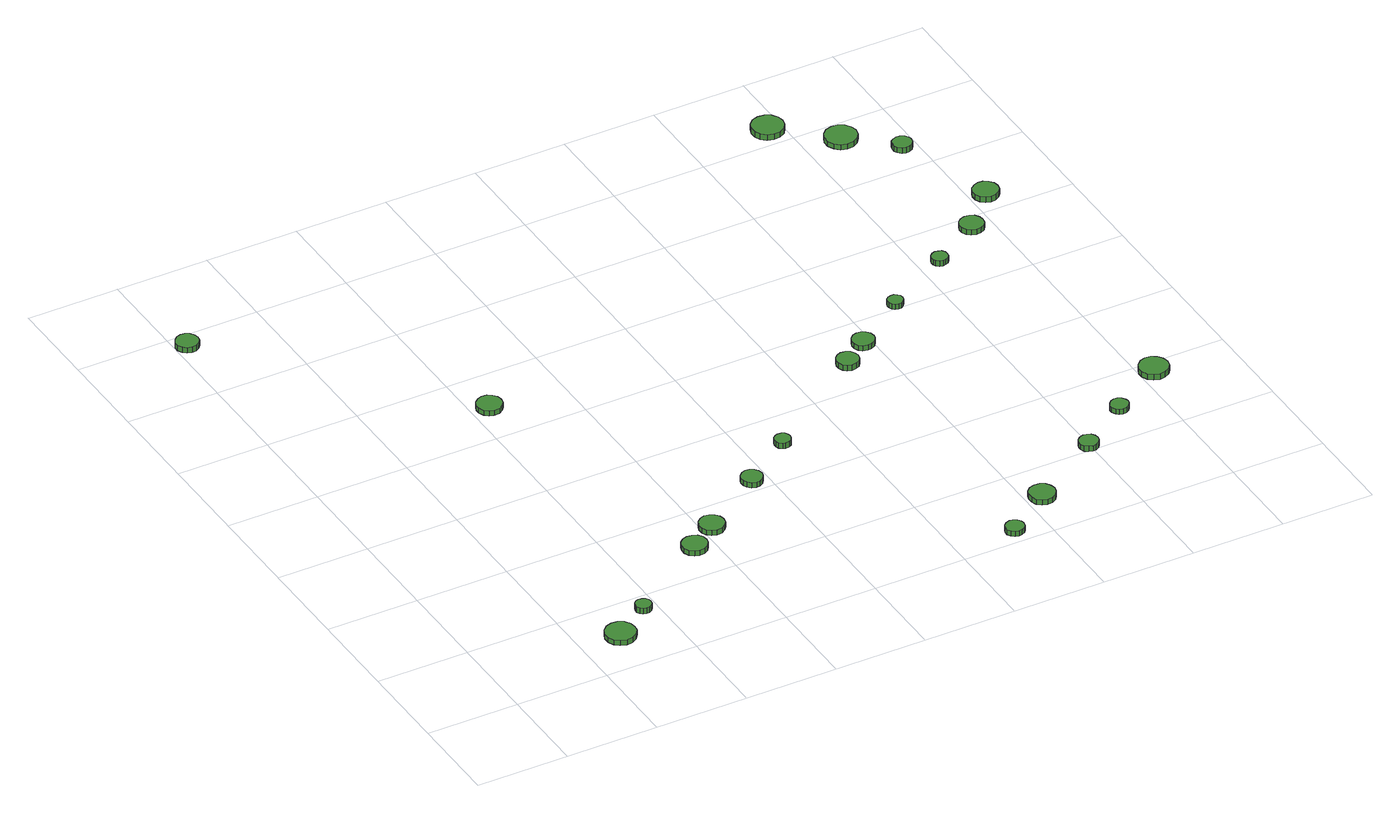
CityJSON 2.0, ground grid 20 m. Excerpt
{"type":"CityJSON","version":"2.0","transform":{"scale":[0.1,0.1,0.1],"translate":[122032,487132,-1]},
"CityObjects":{
"tree1":{"type":"SolitaryVegetationObject","attributes":{"function":"something"},"geometry":[{"type":"MultiSurface","lod":"1","boundaries":[[[0,1,2,3,4,5,6,7,8,9,10,11,12,13,14]],[[15,16,17,18,19,20,21,22,23,24,25,26,27,28,29]],[[0,29,28,1]],[[1,28,27,2]],[[2,27,26,3]],[[3,26,25,4]],[[4,25,24,5]],[[5,24,23,6]],[[6,23,22,7]],[[7,22,21,8]],[[8,21,20,9]],[[9,20,19,10]],[[10,19,18,11]],[[11,18,17,12]],[[12,17,16,13]],[[13,16,15,14]],[[14,15,29,0]]]}]},
"tree2":{"type":"SolitaryVegetationObject","attributes":{"function":"something"},"geometry":[{"type":"MultiSurface","lod":"1","boundaries":[[[30,31,32,33,34,35,36,37,38,39,40,41,42,43,44]],[[45,46,47,48,49,50,51,52,53,54,55,56,57,58,59]],[[30,59,58,31]],[[31,58,57,32]],[[32,57,56,33]],[[33,56,55,34]],[[34,55,54,35]],[[35,54,53,36]],[[36,53,52,37]],[[37,52,51,38]],[[38,51,50,39]],[[39,50,49,40]],[[40,49,48,41]],[[41,48,47,42]],[[42,47,46,43]],[[43,46,45,44]],[[44,45,59,30]]]}]},
"tree3":{"type":"SolitaryVegetationObject","attributes":{"function":"something"},"geometry":[{"type":"MultiSurface","lod":"1","boundaries":[[[60,61,62,63,64,65,66,67,68,69,70,71,72,73,74]],[[75,76,77,78,79,80,81,82,83,84,85,86,87,88,89]],[[60,89,88,61]],[[61,88,87,62]],[[62,87,86,63]],[[63,86,85,64]],[[64,85,84,65]],[[65,84,83,66]],[[66,83,82,67]],[[67,82,81,68]],[[68,81,80,69]],[[69,80,79,70]],[[70,79,78,71]],[[71,78,77,72]],[[72,77,76,73]],[[73,76,75,74]],[[74,75,89,60]]]}]},
"tree4":{"type":"SolitaryVegetationObject","attributes":{"function":"something"},"geometry":[{"type":"MultiSurface","lod":"1","boundaries":[[[90,91,92,93,94,95,96,97,98,99,100,101,102,103,104]],[[105,106,107,108,109,110,111,112,113,114,115,116,117,118,119]],[[90,119,118,91]],[[91,118,117,92]],[[92,117,116,93]],[[93,116,115,94]],[[94,115,114,95]],[[95,114,113,96]],[[96,113,112,97]],[[97,112,111,98]],[[98,111,110,99]],[[99,110,109,100]],[[100,109,108,101]],[[101,108,107,102]],[[102,107,106,103]],[[103,106,105,104]],[[104,105,119,90]]]}]},
"tree5":{"type":"SolitaryVegetationObject","attributes":{"function":"something"},"geometry":[{"type":"MultiSurface","lod":"1","boundaries":[[[120,121,122,123,124,125,126,127,128,129,130,131,132,133,134]],[[135,136,137,138,139,140,141,142,143,144,145,146,147,148,149]],[[120,149,148,121]],[[121,148,147,122]],[[122,147,146,123]],[[123,146,145,124]],[[124,145,144,125]],[[125,144,143,126]],[[126,143,142,127]],[[127,142,141,128]],[[128,141,140,129]],[[129,140,139,130]],[[130,139,138,131]],[[131,138,137,132]],[[132,137,136,133]],[[133,136,135,134]],[[134,135,149,120]]]}]},
"tree6":{"type":"SolitaryVegetationObject","attributes":{"function":"something"},"geometry":[{"type":"MultiSurface","lod":"1","boundaries":[[[150,151,152,153,154,155,156,157,158,159,160,161,162,163,164]],[[165,166,167,168,169,170,171,172,173,174,175,176,177,178,179]],[[150,179,178,151]],[[151,178,177,152]],[[152,177,176,153]],[[153,176,175,154]],[[154,175,174,155]],[[155,174,173,156]],[[156,173,172,157]],[[157,172,171,158]],[[158,171,170,159]],[[159,170,169,160]],[[160,169,168,161]],[[161,168,167,162]],[[162,167,166,163]],[[163,166,165,164]],[[164,165,179,150]]]}]},
"tree7":{"type":"SolitaryVegetationObject","attributes":{"function":"something"},"geometry":[{"type":"MultiSurface","lod":"1","boundaries":[[[180,181,182,183,184,185,186,187,188,189,190,191,192,193,194]],[[195,196,197,198,199,200,201,202,203,204,205,206,207,208,209]],[[180,209,208,181]],[[181,208,207,182]],[[182,207,206,183]],[[183,206,205,184]],[[184,205,204,185]],[[185,204,203,186]],[[186,203,202,187]],[[187,202,201,188]],[[188,201,200,189]],[[189,200,199,190]],[[190,199,198,191]],[[191,198,197,192]],[[192,197,196,193]],[[193,196,195,194]],[[194,195,209,180]]]}]},
"tree8":{"type":"SolitaryVegetationObject","attributes":{"function":"something"},"geometry":[{"type":"MultiSurface","lod":"1","boundaries":[[[210,211,212,213,214,215,216,217,218,219,220,221,222,223,224]],[[225,226,227,228,229,230,231,232,233,234,235,236,237,238,239]],[[210,239,238,211]],[[211,238,237,212]],[[212,237,236,213]],[[213,236,235,214]],[[214,235,234,215]],[[215,234,233,216]],[[216,233,232,217]],[[217,232,231,218]],[[218,231,230,219]],[[219,230,229,220]],[[220,229,228,221]],[[221,228,227,222]],[[222,227,226,223]],[[223,226,225,224]],[[224,225,239,210]]]}]},
"tree9":{"type":"SolitaryVegetationObject","attributes":{"function":"something"},"geometry":[{"type":"MultiSurface","lod":"1","boundaries":[[[240,241,242,243,244,245,246,247,248,249,250,251,252,253,254]],[[255,256,257,258,259,260,261,262,263,264,265,266,267,268,269]],[[240,269,268,241]],[[241,268,267,242]],[[242,267,266,243]],[[243,266,265,244]],[[244,265,264,245]],[[245,264,263,246]],[[246,263,262,247]],[[247,262,261,248]],[[248,261,260,249]],[[249,260,259,250]],[[250,259,258,251]],[[251,258,257,252]],[[252,257,256,253]],[[253,256,255,254]],[[254,255,269,240]]]}]},
"tree10":{"type":"SolitaryVegetationObject","attributes":{"function":"something"},"geometry":[{"type":"MultiSurface","lod":"1","boundaries":[[[270,271,272,273,274,275,276,277,278,279,280,281,282,283,284]],[[285,286,287,288,289,290,291,292,293,294,295,296,297,298,299]],[[270,299,298,271]],[[271,298,297,272]],[[272,297,296,273]],[[273,296,295,274]],[[274,295,294,275]],[[275,294,293,276]],[[276,293,292,277]],[[277,292,291,278]],[[278,291,290,279]],[[279,290,289,280]],[[280,289,288,281]],[[281,288,287,282]],[[282,287,286,283]],[[283,286,285,284]],[[284,285,299,270]]]}]},
"tree11":{"type":"SolitaryVegetationObject","attributes":{"function":"something"},"geometry":[{"type":"MultiSurface","lod":"1","boundaries":[[[300,301,302,303,304,305,306,307,308,309,310,311,312,313,314]],[[315,316,317,318,319,320,321,322,323,324,325,326,327,328,329]],[[300,329,328,301]],[[301,328,327,302]],[[302,327,326,303]],[[303,326,325,304]],[[304,325,324,305]],[[305,324,323,306]],[[306,323,322,307]],[[307,322,321,308]],[[308,321,320,309]],[[309,320,319,310]],[[310,319,318,311]],[[311,318,317,312]],[[312,317,316,313]],[[313,316,315,314]],[[314,315,329,300]]]}]},
"tree12":{"type":"SolitaryVegetationObject","attributes":{"function":"something"},"geometry":[{"type":"MultiSurface","lod":"1","boundaries":[[[330,331,332,333,334,335,336,337,338,339,340,341,342,343,344]],[[345,346,347,348,349,350,351,352,353,354,355,356,357,358,359]],[[330,359,358,331]],[[331,358,357,332]],[[332,357,356,333]],[[333,356,355,334]],[[334,355,354,335]],[[335,354,353,336]],[[336,353,352,337]],[[337,352,351,338]],[[338,351,350,339]],[[339,350,349,340]],[[340,349,348,341]],[[341,348,347,342]],[[342,347,346,343]],[[343,346,345,344]],[[344,345,359,330]]]}]},
"tree13":{"type":"SolitaryVegetationObject","attributes":{"function":"something"},"geometry":[{"type":"MultiSurface","lod":"1","boundaries":[[[360,361,362,363,364,365,366,367,368,369,370,371,372,373,374]],[[375,376,377,378,379,380,381,382,383,384,385,386,387,388,389]],[[360,389,388,361]],[[361,388,387,362]],[[362,387,386,363]],[[363,386,385,364]],[[364,385,384,365]],[[365,384,383,366]],[[366,383,382,367]],[[367,382,381,368]],[[368,381,380,369]],[[369,380,379,370]],[[370,379,378,371]],[[371,378,377,372]],[[372,377,376,373]],[[373,376,375,374]],[[374,375,389,360]]]}]},
"tree14":{"type":"SolitaryVegetationObject","attributes":{"function":"something"},"geometry":[{"type":"MultiSurface","lod":"1","boundaries":[[[390,391,392,393,394,395,396,397,398,399,400,401,402,403,404]],[[405,406,407,408,409,410,411,412,413,414,415,416,417,418,419]],[[390,419,418,391]],[[391,418,417,392]],[[392,417,416,393]],[[393,416,415,394]],[[394,415,414,395]],[[395,414,413,396]],[[396,413,412,397]],[[397,412,411,398]],[[398,411,410,399]],[[399,410,409,400]],[[400,409,408,401]],[[401,408,407,402]],[[402,407,406,403]],[[403,406,405,404]],[[404,405,419,390]]]}]},
"tree15":{"type":"SolitaryVegetationObject","attributes":{"function":"something"},"geometry":[{"type":"MultiSurface","lod":"1","boundaries":[[[420,421,422,423,424,425,426,427,428,429,430,431,432,433,434]],[[435,436,437,438,439,440,441,442,443,444,445,446,447,448,449]],[[420,449,448,421]],[[421,448,447,422]],[[422,447,446,423]],[[423,446,445,424]],[[424,445,444,425]],[[425,444,443,426]],[[426,443,442,427]],[[427,442,441,428]],[[428,441,440,429]],[[429,440,439,430]],[[430,439,438,431]],[[431,438,437,432]],[[432,437,436,433]],[[433,436,435,434]],[[434,435,449,420]]]}]},
"tree16":{"type":"SolitaryVegetationObject","attributes":{"function":"something"},"geometry":[{"type":"MultiSurface","lod":"1","boundaries":[[[450,451,452,453,454,455,456,457,458,459,460,461,462,463,464]],[[465,466,467,468,469,470,471,472,473,474,475,476,477,478,479]],[[450,479,478,451]],[[451,478,477,452]],[[452,477,476,453]],[[453,476,475,454]],[[454,475,474,455]],[[455,474,473,456]],[[456,473,472,457]],[[457,472,471,458]],[[458,471,470,459]],[[459,470,469,460]],[[460,469,468,461]],[[461,468,467,462]],[[462,467,466,463]],[[463,466,465,464]],[[464,465,479,450]]]}]},
"tree17":{"type":"SolitaryVegetationObject","attributes":{"function":"something"},"geometry":[{"type":"MultiSurface","lod":"1","boundaries":[[[480,481,482,483,484,485,486,487,488,489,490,491,492,493,494]],[[495,496,497,498,499,500,501,502,503,504,505,506,507,508,509]],[[480,509,508,481]],[[481,508,507,482]],[[482,507,506,483]],[[483,506,505,484]],[[484,505,504,485]],[[485,504,503,486]],[[486,503,502,487]],[[487,502,501,488]],[[488,501,500,489]],[[489,500,499,490]],[[490,499,498,491]],[[491,498,497,492]],[[492,497,496,493]],[[493,496,495,494]],[[494,495,509,480]]]}]},
"tree18":{"type":"SolitaryVegetationObject","attributes":{"function":"something"},"geometry":[{"type":"MultiSurface","lod":"1","boundaries":[[[510,511,512,513,514,515,516,517,518,519,520,521,522,523,524]],[[525,526,527,528,529,530,531,532,533,534,535,536,537,538,539]],[[510,539,538,511]],[[511,538,537,512]],[[512,537,536,513]],[[513,536,535,514]],[[514,535,534,515]],[[515,534,533,516]],[[516,533,532,517]],[[517,532,531,518]],[[518,531,530,519]],[[519,530,529,520]],[[520,529,528,521]],[[521,528,527,522]],[[522,527,526,523]],[[523,526,525,524]],[[524,525,539,510]]]}]},
"tree19":{"type":"SolitaryVegetationObject","attributes":{"function":"something"},"geometry":[{"type":"MultiSurface","lod":"1","boundaries":[[[540,541,542,543,544,545,546,547,548,549,550,551,552,553,554]],[[555,556,557,558,559,560,561,562,563,564,565,566,567,568,569]],[[540,569,568,541]],[[541,568,567,542]],[[542,567,566,543]],[[543,566,565,544]],[[544,565,564,545]],[[545,564,563,546]],[[546,563,562,547]],[[547,562,561,548]],[[548,561,560,549]],[[549,560,559,550]],[[550,559,558,551]],[[551,558,557,552]],[[552,557,556,553]],[[553,556,555,554]],[[554,555,569,540]]]}]},
"tree20":{"type":"SolitaryVegetationObject","attributes":{"function":"something"},"geometry":[{"type":"MultiSurface","lod":"1","boundaries":[[[570,571,572,573,574,575,576,577,578,579,580,581,582,583,584]],[[585,586,587,588,589,590,591,592,593,594,595,596,597,598,599]],[[570,599,598,571]],[[571,598,597,572]],[[572,597,596,573]],[[573,596,595,574]],[[574,595,594,575]],[[575,594,593,576]],[[576,593,592,577]],[[577,592,591,578]],[[578,591,590,579]],[[579,590,589,580]],[[580,589,588,581]],[[581,588,587,582]],[[582,587,586,583]],[[583,586,585,584]],[[584,585,599,570]]]}]},
"tree21":{"type":"SolitaryVegetationObject","attributes":{"function":"something"},"geometry":[{"type":"MultiSurface","lod":"1","boundaries":[[[600,601,602,603,604,605,606,607,608,609,610,611,612,613,614]],[[615,616,617,618,619,620,621,622,623,624,625,626,627,628,629]],[[600,629,628,601]],[[601,628,627,602]],[[602,627,626,603]],[[603,626,625,604]],[[604,625,624,605]],[[605,624,623,606]],[[606,623,622,607]],[[607,622,621,608]],[[608,621,620,609]],[[609,620,619,610]],[[610,619,618,611]],[[611,618,617,612]],[[612,617,616,613]],[[613,616,615,614]],[[614,615,629,600]]]}]},
"tree22":{"type":"SolitaryVegetationObject","attributes":{"function":"something"},"geometry":[{"type":"MultiSurface","lod":"1","boundaries":[[[630,631,632,633,634,635,636,637,638,639,640,641,642,643,644]],[[645,646,647,648,649,650,651,652,653,654,655,656,657,658,659]],[[630,659,658,631]],[[631,658,657,632]],[[632,657,656,633]],[[633,656,655,634]],[[634,655,654,635]],[[635,654,653,636]],[[636,653,652,637]],[[637,652,651,638]],[[638,651,650,639]],[[639,650,649,640]],[[640,649,648,641]],[[641,648,647,642]],[[642,647,646,643]],[[643,646,645,644]],[[644,645,659,630]]]}]}
},
"vertices":[
[313,90,30],[311,103,30],[303,114,30],[291,121,30],[278,122,30],[265,118,30],[255,109,30],[250,97,30],[250,83,30],[255,71,30],[265,62,30],[278,58,30],[291,59,30],[303,66,30],[311,77,30],[311,77,18],[303,66,18],[291,59,18],[278,58,18],[265,62,18],[255,71,18],[250,83,18],[250,97,18],[255,109,18],[265,118,18],[278,122,18],[291,121,18],[303,114,18],[311,103,18],[313,90,18],
[385,154,26],[384,161,26],[380,167,26],[373,170,26],[366,171,26],[359,169,26],[354,164,26],[351,157,26],[351,150,26],[354,144,26],[359,139,26],[366,137,26],[373,137,26],[380,141,26],[384,147,26],[384,147,13],[380,141,13],[373,137,13],[366,137,13],[359,139,13],[354,144,13],[351,150,13],[351,157,13],[354,164,13],[359,169,13],[366,171,13],[373,170,13],[380,167,13],[384,161,13],[385,154,13],
[50,1367,21],[48,1376,21],[42,1385,21],[33,1390,21],[24,1391,21],[14,1388,21],[7,1381,21],[2,1372,21],[2,1362,21],[7,1353,21],[14,1346,21],[24,1343,21],[33,1344,21],[42,1349,21],[48,1357,21],[48,1357,8],[42,1349,8],[33,1344,8],[24,1343,8],[14,1346,8],[7,1353,8],[2,1362,8],[2,1372,8],[7,1381,8],[14,1388,8],[24,1391,8],[33,1390,8],[42,1385,8],[48,1376,8],[50,1367,8],
[581,282,27],[579,293,27],[572,302,27],[562,307,27],[551,308,27],[541,305,27],[532,297,27],[528,287,27],[528,276,27],[532,266,27],[541,258,27],[551,255,27],[562,256,27],[572,262,27],[579,271,27],[579,271,15],[572,262,15],[562,256,15],[551,255,15],[541,258,15],[532,266,15],[528,276,15],[528,287,15],[532,297,15],[541,305,15],[551,308,15],[562,307,15],[572,302,15],[579,293,15],[581,282,15],
[463,892,24],[461,903,24],[454,912,24],[445,918,24],[433,919,24],[423,915,24],[415,908,24],[410,898,24],[410,887,24],[415,876,24],[423,869,24],[433,866,24],[445,867,24],[454,872,24],[461,881,24],[461,881,12],[454,872,12],[445,867,12],[433,866,12],[423,869,12],[415,876,12],[410,887,12],[410,898,12],[415,908,12],[423,915,12],[433,919,12],[445,918,12],[454,912,12],[461,903,12],[463,892,12],
[645,328,25],[643,339,25],[636,348,25],[627,353,25],[616,355,25],[605,351,25],[597,344,25],[592,334,25],[592,322,25],[597,312,25],[605,305,25],[616,301,25],[627,302,25],[636,308,25],[643,317,25],[643,317,13],[636,308,13],[627,302,13],[616,301,13],[605,305,13],[597,312,13],[592,322,13],[592,334,13],[597,344,13],[605,351,13],[616,355,13],[627,353,13],[636,348,13],[643,339,13],[645,328,13],
[785,425,26],[783,434,26],[777,442,26],[769,447,26],[760,448,26],[751,445,26],[744,438,26],[740,430,26],[740,420,26],[744,412,26],[751,405,26],[760,402,26],[769,403,26],[777,408,26],[783,416,26],[783,416,14],[777,408,14],[769,403,14],[760,402,14],[751,405,14],[744,412,14],[740,420,14],[740,430,14],[744,438,14],[751,445,14],[760,448,14],[769,447,14],[777,442,14],[783,434,14],[785,425,14],
[891,502,30],[890,509,30],[886,515,30],[880,518,30],[872,519,30],[866,517,30],[860,512,30],[858,506,30],[858,498,30],[860,492,30],[866,487,30],[872,485,30],[880,486,30],[886,489,30],[890,495,30],[890,495,17],[886,489,17],[880,486,17],[872,485,17],[866,487,17],[860,492,17],[858,498,17],[858,506,17],[860,512,17],[866,517,17],[872,519,17],[880,518,17],[886,515,17],[890,509,17],[891,502,17],
[1150,30,25],[1148,38,25],[1143,45,25],[1136,49,25],[1128,50,25],[1120,47,25],[1114,42,25],[1110,34,25],[1110,25,25],[1114,18,25],[1120,12,25],[1128,10,25],[1136,11,25],[1143,15,25],[1148,21,25],[1148,21,13],[1143,15,13],[1136,11,13],[1128,10,13],[1120,12,13],[1114,18,13],[1110,25,13],[1110,34,13],[1114,42,13],[1120,47,13],[1128,50,13],[1136,49,13],[1143,45,13],[1148,38,13],[1150,30,13],
[1260,104,25],[1257,115,25],[1251,124,25],[1241,130,25],[1229,131,25],[1218,128,25],[1209,120,25],[1205,109,25],[1205,98,25],[1209,87,25],[1218,79,25],[1229,76,25],[1241,77,25],[1251,83,25],[1257,92,25],[1257,92,13],[1251,83,13],[1241,77,13],[1229,76,13],[1218,79,13],[1209,87,13],[1205,98,13],[1205,109,13],[1209,120,13],[1218,128,13],[1229,131,13],[1241,130,13],[1251,124,13],[1257,115,13],[1260,104,13],
[1140,674,30],[1137,684,30],[1132,692,30],[1123,697,30],[1113,698,30],[1104,695,30],[1097,688,30],[1093,679,30],[1093,669,30],[1097,660,30],[1104,654,30],[1113,650,30],[1123,652,30],[1132,656,30],[1137,664,30],[1137,664,17],[1132,656,17],[1123,652,17],[1113,650,17],[1104,654,17],[1097,660,17],[1093,669,17],[1093,679,17],[1097,688,17],[1104,695,17],[1113,698,17],[1123,697,17],[1132,692,17],[1137,684,17],[1140,674,17],
[1200,719,28],[1198,729,28],[1192,737,28],[1183,742,28],[1174,743,28],[1164,740,28],[1157,733,28],[1153,724,28],[1153,714,28],[1157,705,28],[1164,699,28],[1174,696,28],[1183,697,28],[1192,702,28],[1198,710,28],[1198,710,16],[1192,702,16],[1183,697,16],[1174,696,16],[1164,699,16],[1157,705,16],[1153,714,16],[1153,724,16],[1157,733,16],[1164,740,16],[1174,743,16],[1183,742,16],[1192,737,16],[1198,729,16],[1200,719,16],
[1417,210,25],[1415,219,25],[1410,226,25],[1402,230,25],[1394,231,25],[1386,228,25],[1379,222,25],[1376,215,25],[1376,206,25],[1379,198,25],[1386,193,25],[1394,190,25],[1402,191,25],[1410,195,25],[1415,202,25],[1415,202,12],[1410,195,12],[1402,191,12],[1394,190,12],[1386,193,12],[1379,198,12],[1376,206,12],[1376,215,12],[1379,222,12],[1386,228,12],[1394,231,12],[1402,230,12],[1410,226,12],[1415,219,12],[1417,210,12],
[1311,803,29],[1310,810,29],[1306,815,29],[1300,819,29],[1293,819,29],[1286,817,29],[1281,813,29],[1278,806,29],[1278,800,29],[1281,793,29],[1286,789,29],[1293,787,29],[1300,787,29],[1306,791,29],[1310,796,29],[1310,796,17],[1306,791,17],[1300,787,17],[1293,787,17],[1286,789,17],[1281,793,17],[1278,800,17],[1278,806,17],[1281,813,17],[1286,817,17],[1293,819,17],[1300,819,17],[1306,815,17],[1310,810,17],[1311,803,17],
[1528,289,25],[1526,296,25],[1521,303,25],[1514,307,25],[1506,308,25],[1499,305,25],[1493,300,25],[1489,293,25],[1489,285,25],[1493,277,25],[1499,272,25],[1506,269,25],[1514,270,25],[1521,274,25],[1526,281,25],[1526,281,13],[1521,274,13],[1514,270,13],[1506,269,13],[1499,272,13],[1493,277,13],[1489,285,13],[1489,293,13],[1493,300,13],[1499,305,13],[1506,308,13],[1514,307,13],[1521,303,13],[1526,296,13],[1528,289,13],
[1459,889,29],[1458,896,29],[1454,902,29],[1447,905,29],[1440,906,29],[1434,904,29],[1428,899,29],[1425,892,29],[1425,885,29],[1428,879,29],[1434,874,29],[1440,872,29],[1447,873,29],[1454,876,29],[1458,882,29],[1458,882,16],[1454,876,16],[1447,873,16],[1440,872,16],[1434,874,16],[1428,879,16],[1425,885,16],[1425,892,16],[1428,899,16],[1434,904,16],[1440,906,16],[1447,905,16],[1454,902,16],[1458,896,16],[1459,889,16],
[1661,369,24],[1658,382,24],[1651,392,24],[1640,399,24],[1627,400,24],[1615,396,24],[1605,387,24],[1600,375,24],[1600,363,24],[1605,351,24],[1615,342,24],[1627,338,24],[1640,340,24],[1651,346,24],[1658,356,24],[1658,356,11],[1651,346,11],[1640,340,11],[1627,338,11],[1615,342,11],[1605,351,11],[1600,363,11],[1600,375,11],[1605,387,11],[1615,396,11],[1627,400,11],[1640,399,11],[1651,392,11],[1658,382,11],[1661,369,11],
[1400,1442,25],[1397,1456,25],[1389,1467,25],[1377,1474,25],[1363,1476,25],[1349,1472,25],[1339,1462,25],[1333,1449,25],[1333,1435,25],[1339,1422,25],[1349,1413,25],[1363,1409,25],[1377,1410,25],[1389,1417,25],[1397,1429,25],[1397,1429,12],[1389,1417,12],[1377,1410,12],[1363,1409,12],[1349,1413,12],[1339,1422,12],[1333,1435,12],[1333,1449,12],[1339,1462,12],[1349,1472,12],[1363,1476,12],[1377,1474,12],[1389,1467,12],[1397,1456,12],[1400,1442,12],
[1576,956,29],[1574,966,29],[1568,975,29],[1559,980,29],[1548,981,29],[1538,978,29],[1530,971,29],[1526,961,29],[1526,951,29],[1530,941,29],[1538,934,29],[1548,931,29],[1559,932,29],[1568,937,29],[1574,946,29],[1574,946,17],[1568,937,17],[1559,932,17],[1548,931,17],[1538,934,17],[1530,941,17],[1526,951,17],[1526,961,17],[1530,971,17],[1538,978,17],[1548,981,17],[1559,980,17],[1568,975,17],[1574,966,17],[1576,956,17],
[1509,1344,25],[1506,1357,25],[1498,1369,25],[1486,1376,25],[1472,1377,25],[1458,1373,25],[1448,1364,25],[1442,1351,25],[1442,1337,25],[1448,1324,25],[1458,1314,25],[1472,1310,25],[1486,1312,25],[1498,1319,25],[1506,1330,25],[1506,1330,13],[1498,1319,13],[1486,1312,13],[1472,1310,13],[1458,1314,13],[1448,1324,13],[1442,1337,13],[1442,1351,13],[1448,1364,13],[1458,1373,13],[1472,1377,13],[1486,1376,13],[1498,1369,13],[1506,1357,13],[1509,1344,13],
[1656,1040,30],[1654,1051,30],[1647,1060,30],[1637,1066,30],[1626,1067,30],[1616,1063,30],[1607,1056,30],[1603,1046,30],[1603,1034,30],[1607,1024,30],[1616,1017,30],[1626,1013,30],[1637,1014,30],[1647,1020,30],[1654,1029,30],[1654,1029,17],[1647,1020,17],[1637,1014,17],[1626,1013,17],[1616,1017,17],[1607,1024,17],[1603,1034,17],[1603,1046,17],[1607,1056,17],[1616,1063,17],[1626,1067,17],[1637,1066,17],[1647,1060,17],[1654,1051,17],[1656,1040,17],
[1586,1260,29],[1584,1268,29],[1579,1275,29],[1571,1279,29],[1563,1280,29],[1555,1277,29],[1548,1272,29],[1545,1264,29],[1545,1255,29],[1548,1248,29],[1555,1242,29],[1563,1239,29],[1571,1240,29],[1579,1244,29],[1584,1251,29],[1584,1251,16],[1579,1244,16],[1571,1240,16],[1563,1239,16],[1555,1242,16],[1548,1248,16],[1545,1255,16],[1545,1264,16],[1548,1272,16],[1555,1277,16],[1563,1280,16],[1571,1279,16],[1579,1275,16],[1584,1268,16],[1586,1260,16]
]}
